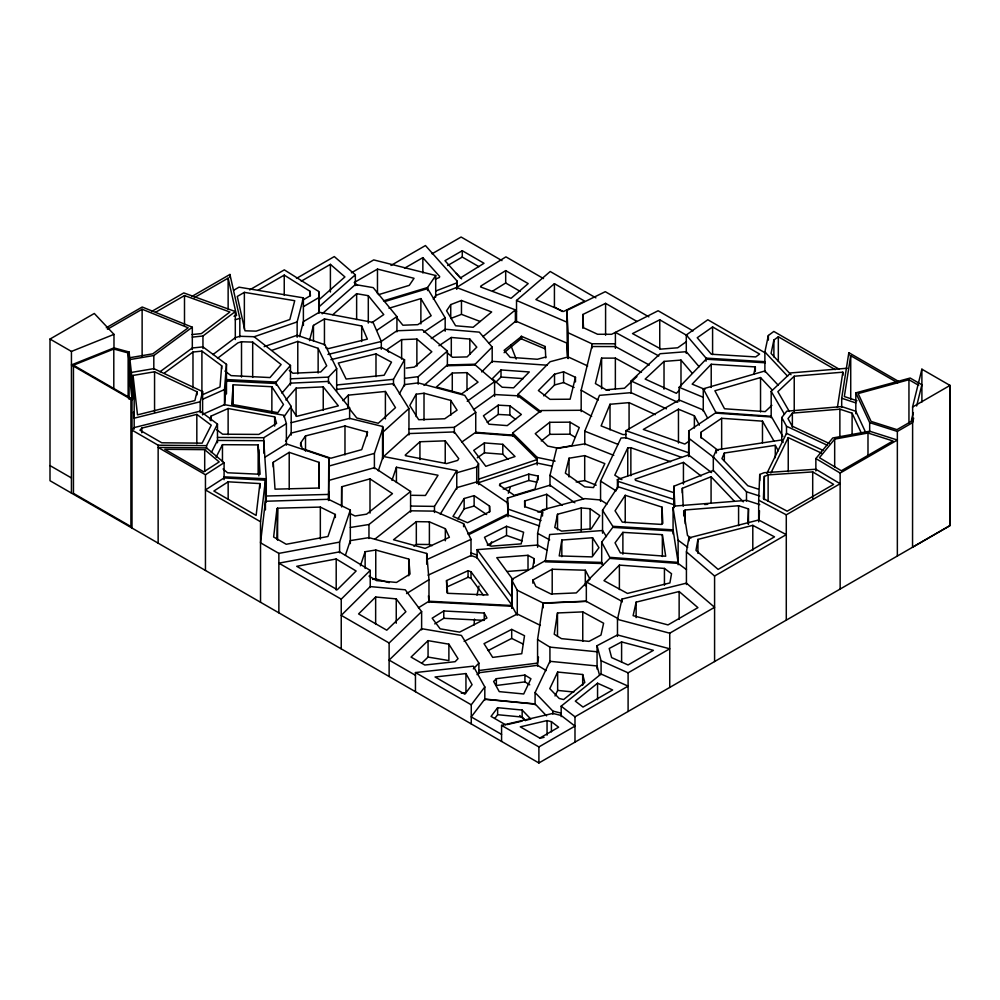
<?xml version="1.0" encoding="UTF-8"?>
<svg xmlns="http://www.w3.org/2000/svg" width="1000" height="1000" viewBox="0 0 1000 1000"><rect width="100%" height="100%" fill="white"/><g stroke="black" fill="none" stroke-linecap="round" stroke-linejoin="round"><path stroke-width="1.5" d="M319.15 462.4L318.925 488.038L275.012 489.162L273.238 462.3L289.212 452.362L319.15 462.4L319.15 488.438M328.488 500.55L328.8 458.1L286.388 443.875L265 457.175M328.638 500.087L328.8 480.412L374.4 467.7L410.588 491.475L410.588 512.15M341.525 506.312L341.688 486.763L370 478.875L392.475 493.638L366.625 514.15L355.05 515.988L349.637 513.325M688.6 456.613L688.75 430.925L716.263 412.413L771.188 416.287L782.875 436.488M774.05 441.175L762.475 421.163L721.65 418.288L701.213 432.05L701.087 437.362L718.088 450.425M747.862 523.7L748.475 508.913L738.587 505.737L685.238 509.963L683.725 511.188L683.725 515.8M758.675 500.2L759.737 474.462L764.15 472.7L815.863 469.237L840.15 483.725L786.287 514.825L758.675 500.2L758.675 521.888M759.112 519.75L759.488 510.662M764.338 476.413L763.413 498.587L787.2 511.188L833.625 484.387L812.7 471.9L768.125 474.888L764.338 476.413L764.338 499.65M474.05 625.013L474.5 619.062M164.662 372.85L192.975 352.038L201.912 351.112L221.675 365.75L220.012 386.962L201.612 395.138M224.5 405.125L224.5 389.55L226.475 364.325L202.95 346.9L192.312 347.987L160.012 371.737M224.613 404.762L226.475 381.012L276.225 383.512L291.188 406.438L291.188 435.1M233.212 384.787L231.688 404.387L277.863 412.663L283.488 404.525L271.863 386.725L233.212 384.787L233.212 404.762M259.887 483.575L256.125 515.438L213.863 491.037L228.162 481.812L259.887 483.575L259.887 488.212M260.525 521.737L265.425 480.213L224.088 477.912L205.45 489.938L260.525 521.737L260.525 602.25M277 508.438L273.625 536.987L286.238 544.263L327.962 536.5L335.337 514.475L320.337 507.088L277.587 508.188L277 538.925M537.575 666.1L537.575 639.562L543.125 603.225L586.337 601.362L617.875 618.525M538.5 657.038L537.575 663.1L478.888 670.525M557.487 612.962L554.237 634.225L561.462 638.65L589.038 641.375L600.975 635.087L603.612 623.225L582.762 611.888L557.487 612.962L557.487 636.225M837.425 407.337L842.837 372.175L794.225 376.225L777.862 391.662L789.375 411.575M841.7 407.525L841.7 398.237L848.838 352.688L898.162 381.163M897.688 382.8L850.725 355.7L844.338 396.55L857 400.737M532.625 568.55L534.237 558.675L528.013 555.3L496.763 557.663L513.05 579.85M561.825 540.05L559.225 555.925L592.087 556.9L598.962 547.7L592.575 537.725L561.825 540.05L561.825 556.638M686.425 584.513L686.425 551.862L688.9 537.875L758.675 519.987L786.287 534.625L714.587 576.013L714.587 661.538M697.925 539.412L695.975 550.4L718.125 569.4L774.513 536.85L752.8 525.337L697.925 539.412L697.925 553.4M537.612 547.263L537.612 533.337L542.5 509.85L584.825 498.625L600.562 499.975L607.038 504.038M557.525 514.263L554.775 527.438L561.538 531.112L591.213 528.862L599.875 515.638L590.1 508.713L581.275 507.962L557.525 514.263L557.525 529.738M753.787 374.212L755.325 366.912L711.213 364.25L692.163 384.137L704.963 389.438M764.887 371.987L764.887 351.95L768.363 335.475L773.825 331.45L839.375 369.3M835.25 369.637L778.325 336.775L773.888 340.05L771.062 353.438L791.012 374.738M476.987 595.188L479 586.087M617.475 619.362L621.987 599.087L686.425 583.15L714.587 607.3L669.737 633.2L617.475 619.362L617.475 636.413M636.125 602.15L633.112 615.675L668 624.913L697.925 607.638L679.137 591.512L636.125 602.15L636.125 617.638M196.988 391.775L194.9 400.562L137.5 414.862L133.062 375.425L154.562 371.788L196.988 391.775L196.988 394.875M200.2 412.625L200.2 401.737L202.6 391.625L153.812 368.638L130.538 372.575M210.05 420.112L210.987 416.15L228.125 408.525L274.662 416.863L276.575 423.387L258.85 434.412L222.625 434.2L216.488 429.588M575.462 377.3L570.112 399.212L550.013 399.338L538.387 390.562L554.525 374.212L563.575 371.8L575.462 377.3L575.462 381.925M581.175 411.6L581.175 390.175L591.838 346.525L615.4 346.587L649.3 365.025M641.462 372.337L615.363 358.137L601.613 358.113L595.4 383.562L606.1 389.787L624.5 388.225L636.938 376.575M538.212 476.075L535.013 489.087L514.375 495.337L499.45 485.2L500.35 483.65L528.8 474.125L538.212 476.075L538.212 479.9M550 486.262L550 475.337L556.6 448.525L584.775 443.85L613.763 455.363M569.025 458.225L565.363 473.137L584.725 486.838L593.475 487.587L604.837 463.625L584.7 455.625L569.025 458.225L569.025 476.95M950 385.425L921.875 369.188L912.55 407.05L950 385.425L950 525.625L538.9 762.975L50 480.712L50 339.05L94.3 313.475L113.975 334.375L113.975 348.387M913.363 412.6L911.188 421.45L896.975 429.65L871.087 421.413L858.15 393.575L908.95 379.725L918.688 385.337M913.662 418.125L912.55 422.663L897.35 431.438L869.675 422.625L855.825 392.863L910.163 378.038L921.875 384.8L916.65 406M297.137 337.262L297.137 321.912L303.387 297.85L239.013 287.175L233.825 290.175M299.488 336.662L303.387 321.625L319.262 312.25L373.1 322.45L381.312 341.463L381.312 349.237M309.5 340.662L313.463 325.4L324.45 318.925L361.688 325.975L367.375 339.125L328.4 348.612L325.65 347.675M456.562 289.113L457.15 281.125L425.45 245.55L390.962 265.462M339.588 542.1L350.325 510.037L328.488 499.3L265.425 501.262L260.525 542.8L278.863 553.387L339.588 542.1L339.588 552.775M345.438 555.175L350.325 540.6L368.963 537.638L426.712 553.475L428.975 579.663L428.975 602.475M360.412 565.8L365.125 551.725L375.763 550.025L408.738 559.075L410.037 574.025L396.488 582.438L376.488 580.6L368.988 576.075M508.325 493.188L510.262 487.425M374.4 468.612L374.4 453.387L383.15 427.575L382.55 426.463L349.625 418.363L291.188 433.088L285.562 441.225M378.288 470.812L383.15 456.463L456.763 470.613L456.763 489.137M391.962 480.387L396.425 467.25L438.038 475.25L425.438 495.475L411.938 495.288M490.688 544.6L491.675 541.763M584.775 444.725L584.775 431.175L599.513 395.35L631.075 392.663L666.425 408.8M655.362 414.637L629.075 402.638L610.013 404.263L601.1 425.9L623 434.6L625.962 434.425M713.312 470.938L713.312 456.987L716.375 449.837L781.75 439.963L783.112 442.463M778.263 450.775L775.288 445.337L724.325 453.038L721.938 458.6L747.812 485.75L758.138 489.062M511.737 608.138L512.137 579.212L545.188 560.75L601.7 562.425L603.162 565.175M532.85 580.05L535.85 586.512L550.988 594L576.3 592.913L590 579.1L585.3 570.212L552.2 569.237L532.85 580.05L532.85 583.162M600.562 501.362L600.562 481.1L621.013 438.025L625.925 437.725L681.45 457.3M670.625 461.737L630.862 447.713L627.75 447.9L614.8 475.175L621.912 479.637M535.087 704.8L535.087 692.55L549.925 661.312L597.062 665.975L599.475 674.975M557.65 672.05L549.775 688.637L559.188 698.462L563.625 699.562L584.812 682.487L582.688 674.525L557.65 672.05L557.65 690.425L555.025 695.962M766.862 473.413L786.513 433.338L822.938 450.325M770.837 473.088L788.238 437.6L821.45 453.088M206.537 445.662L217.475 424.087L200.2 411.138L134.175 427.587L132 430.112L158.15 445.213L206.537 445.662L206.537 448.762M211.325 452.562L217.475 440.425L263.75 440.7L266.275 478.75L266.275 502.15M216.125 457.175L222.463 444.688L258.15 444.9L260.1 474.263L227.562 472.775L223.05 468.963M393.488 385.4L393.488 379.325L404.525 359.75L381.312 347.388L330.9 359.663M399.375 393.738L404.525 384.6L418.188 382.9L464.725 395.375L475.737 412.35L475.737 433.25M416.15 394.212L409.812 405.462L418.7 419.712L444.775 418.762L457.075 410.163L450.75 400.412L424.012 393.237L416.15 394.212L416.15 416.613M476.712 483.387L476.712 467.038L478.575 463.837L454.325 431.925L408.95 433.575L382.55 457.537L383.15 458.65M434.475 512.487L434.475 506.388L456.763 470.613M440.25 514.163L456.763 487.663L476.712 481.912L507.475 502.8L508.038 513.812L467.762 533.9M464.15 498.512L452.987 516.425L467.562 522.7L489.812 511.6L489.525 506.087L474.125 495.637L464.15 498.512L464.15 508.9L457.863 518.975M602.537 533.188L602.537 510.288L617.975 486.725L673.838 504.688L673.988 507.775M625.225 495.3L615.05 510.812L622.288 522.112L661.5 524.412L662.825 523.325L662 507.125L625.225 495.3L625.225 522.775M427.6 290.575L427.6 287.5L435.712 275.525L373.713 259.913L351.375 272.812M433.288 299.137L435.712 295.538L456.562 287.5L515.388 309.875L515.388 322.212M450.737 304.6L446.575 310.763L455.6 325.775L473.15 327.275L491.675 311.975L461.463 300.475L450.737 304.6L450.737 318.488L461.463 314.35L480.163 321.475M283.95 416.9L291.188 406.438M300.625 442.987L305.512 435.925L344.975 425.975L367.625 432.2L361.712 449.637L330.913 458.212L302.275 448.612L300.625 442.987L300.625 446.037M601.7 542.163L613.525 526.35L673.075 529.837L678.125 562.362L609.738 557.337L601.7 542.163L601.7 563.987M622.888 532.362L615.05 542.837L620.375 552.9L665.7 556.237L662.35 534.675L622.888 532.362L622.888 554.188M471.262 723.925L471.262 704.8L484.812 686.963L473.325 666.162L415.45 672.562L415.45 691.7M524.925 720.45L530.812 719.075L522.163 710.05L497.638 707.688L491.037 716.388L505.812 724.912M494.812 718.425L497.638 714.7L497.638 707.688M781.75 440.95L781.75 417.525L786.775 411.188L841.7 406.6L855.825 411.275L865.9 432.925M861.55 433.537L852.1 413.2L839.875 409.175L792.362 413.125L788.012 418.612L792.138 426.15L829.375 443.525M815.863 470.938L815.863 458.562L832.75 437.975L869.675 431.225L897.35 440.025L840.15 473.05L840.15 589.05M834.675 439.113L819.438 457.688L841.35 470.763L892.975 440.962L867.987 433.013L834.675 439.113L834.675 466.962M276.225 385.125L276.225 382.05L290.475 365.425L254.112 336.725L239.825 336.287L235.3 337.65L212.9 354.6M281.925 393.125L290.475 383.15L328.462 381.425L349.625 407.962L349.625 418.825M285.9 399.988L296.087 388.113L323.237 386.887L338.363 405.85L296.588 416.375L290.837 407.562M130.912 398.375L132.975 395.988L128.138 352.95L113.8 349.025L73.45 365.2L73.45 493.363L130.912 526.538L130.912 398.375L73.45 365.2M132 399.888L134.175 397.362L129.088 352L113.975 347.875L71.438 364.925L132 399.888L132 528.05M141.788 428.1L139.975 430.2L161.775 442.788L202.113 443.162L211.238 425.175L196.825 414.387L141.788 428.1L141.788 432.762M679.163 401.225L679.163 387.3L706.062 359.212L765.25 362.8M679.638 389.9L676.363 393.312L645.163 379.075L664.025 361.413L680.987 360.087L692.212 373.225M473.325 668.875L478.888 663.125L461.4 635.413L421.625 628.688L389.125 660.088L415.45 675.288M477.025 674.65L478.888 672.738L537.575 665.312L546.225 670.612M496.35 678.688L493.638 681.488L499.237 691.625L523.713 693.975L530.938 678.763L524.925 675.075L496.35 678.688L496.35 685.487L524.925 681.875L529.738 684.825M290.475 378.825L328.462 377.1L336.675 368.625L324.975 344.762L297.137 335.275L264.15 346.65M342.975 400.675L348.338 395.15L385.4 391.463L395.487 407.638L378.263 423.275L356.775 417.987L347.575 406.45M518 397.388L518 394.3L550.125 361.725L568.162 356.925L587.663 365.95M543.763 395.887L554.525 384.988L563.575 382.575L574.138 387.463M431.25 338.562L445.175 329.237L479.325 332.15L492.188 347.05L474.338 365.05L447.375 365.763M481.688 371.925L492.188 361.337L547.075 365.2M501.012 369.95L492.3 378.738L502.175 387.225L513.6 387.837L529.288 371.95L501.012 369.95L501.012 377.05L495.562 382.537M586.337 601.838L586.337 581.962L609.738 558.387L678.125 563.413L686.5 569.663M619.388 565.112L603.975 580.65L627.463 593.425L669.9 582.925L671.525 573.713L664.438 568.425L619.388 565.112L619.388 589.562M341.238 599.163L370.225 570.388L339.588 551.862L278.863 563.15L341.238 599.163L341.238 648.85M375.65 597L358.587 613.925L386.763 630.2L405.887 611.725L396.25 598.888L375.65 597L375.65 624.4M389.125 643.012L421.625 611.613L405.25 589.8L370.225 586.587L341.238 615.363L389.125 643.012L389.125 676.5M428.062 640.65L411.05 657.087L424.825 665.037L455.125 661.688L458.038 658.675L448.888 644.175L428.062 640.65L428.062 657.075L421.675 663.238M771.188 417.675L771.188 391.362L790.713 372.938L847.212 368.237M771.875 405.337L765.2 411.625L724.525 408.762L714.9 390.763L760.537 377.562L772.225 390.037M631.075 393.3L631.075 380.962L660.15 353.725L686.287 351.688L699.137 366.737M382.55 432.475L408.95 408.512L393.488 383.713L336.675 389.363M419.938 441.75L405.238 455.1L405.562 455.725L446.575 463.6L457.688 460.4L458.738 458.625L445.225 440.838L419.938 441.75L419.938 459.588M319.675 299.163L344.913 276.925L330.4 264.363L301.25 281.188M318.738 307.062L355.337 274.8L334.288 256.575L296.462 278.412M322.175 313.812L355.337 284.575L373.225 287.638L396.925 316.625L396.925 331.85M332.775 314.725L356.637 293.688L368.3 295.688L383.762 314.587L371.812 322.725M404.525 378.363L418.188 376.662L447.375 351.062L422.388 329.787L396.925 330.763L380.625 341.863M424.025 385.425L447.375 364.95L474.338 364.225L494.588 381.613L494.588 396.413M452.275 373.038L436.362 387L461.737 393.812L478.038 382.125L466.987 372.638L452.275 373.038L452.275 390.8M516.525 322.212L516.525 300.438L550.225 271.512L595.887 297.875M554.425 283.663L535.9 299.575L563.538 311.488L584.7 301.137L554.425 283.663L554.425 306.975L562.325 311.537M482.925 336.675L515.388 309.875M488.938 343.237L515.388 321.4L516.525 321.4L566.8 343.075L567.712 357.925M545.763 357.863L545.212 346.538L521.587 336.35L504.1 350.337L510.15 357.337L537.375 359.263L545.85 357M504.1 352.7L521.05 338.713L545.212 348.9L545.212 346.538M673.075 534L673.075 507.663L675.088 506.025L746.5 500.363L759.737 504.613M561.175 716.612L561.175 706.175L601.087 674.013L628.1 686.125L574.987 716.8L574.987 742.15M597.562 683.213L575.312 701.137L583.013 707.062L612.612 689.963L597.562 683.213L597.562 699.613M350.325 527.475L368.963 524.513L410.588 491.475M374.913 539.125L410.588 510.8L434.475 511.138L463.6 523.675L471.012 539.362L471.012 556.013M416.325 521.65L393.537 539.738L425.138 548.4L449.387 537.288L445.337 528.7L429.387 521.838L416.325 521.65L416.325 544.35L413.925 546.25M512.638 436L512.638 432.987L541.15 410.538L581.175 410.275L591.663 416.375M549.7 422.3L535.25 433.675L547.7 446.062L557.525 448.1L571.812 445.737L579.275 427.575L569.987 422.163L549.7 422.3L549.7 434.338L541.263 440.975M192.312 337.113L202.95 336.012L235.3 311.537L183.8 292.913L151.6 311.5M217.488 358.325L237.975 342.825L241.513 341.763L252.688 342.1L281.137 364.562L269.988 377.562L231.062 375.613L224.938 371.062M129.088 359.712L153.812 355.525L192.312 327.212L142.213 307.013L106.275 327.762M467.212 401.25L494.588 381.613M473.438 409.725L494.588 394.55L518 395.812L539.925 412.388M498.263 405.163L483.438 415.788L488.913 424.212L507.225 425.613L521.362 414.475L509.875 405.788L498.263 405.163L498.263 414.438L487.15 422.4M686.287 353.4L686.287 334.975L707.825 319.762L765.738 353.2M686.438 341.625L677.7 347.788L661.038 349.1L632.525 333.587L659.75 319.812L687.475 335.812M712.588 326.925L697.237 337.75L711.325 354.237L755.7 356.925L759.6 354.062L712.588 326.925L712.588 354.562M408.95 428.975L454.325 427.325L475.737 412.35M461.887 441.987L475.737 432.3L512.638 435.112L537.2 459.55L478.575 479.188M484.4 442.925L473.725 450.387L485.812 466.312L515.05 456.512L502.8 444.325L484.4 442.925L484.4 452.825L477.287 457.812M376.863 330.288L396.925 316.625M406.188 368.1L414.375 367.088L431.825 351.763L416.875 339.038L401.637 339.613L387.388 349.325L388.625 352.175M689.638 440.8L684.8 444.05L643.35 429.438L678.462 409.2L694.375 415.8L699.375 425.15M423.65 332.225L445.175 317.812L427.6 288.587L384.975 301.488M438.938 345.75L451.3 337.475L469.825 339.062L476.8 347.137L467.113 356.9L452.488 357.287L446.85 352.488M205.45 474.75L224.088 462.725L206.537 447.887L158.15 447.438L205.45 474.75L205.45 570.45M217.475 437.438L263.75 437.713L286.388 423.625L283.95 415.3L224.5 404.65L202.6 414.375M457.15 287.137L505.925 256.863L543.513 278.562M505.688 270.613L480.9 286L480.6 286.95L511.075 298.312L528.2 283.612L505.688 270.613L505.688 283L492.638 291.1M406.562 593.575L428.975 579.663M418.425 607.788L428.975 601.237L511.737 605.487L516.562 614.412M443.775 610.975L432.175 618.175L440.175 628.837L459.625 632.125L486.938 618.038L484.237 613.05L443.775 610.975L443.775 618.3L434.75 623.9M302.488 300.325L310.413 295.65L310.012 291.3L284.237 275.113L258.163 290.163M303.387 306.688L319.262 297.325L318.738 291.5L284.312 269.875L249.675 289.875M107.425 329.263L142.125 309.225L188.188 327.8L152.787 353.825L130.05 357.675M155.688 312.2L184.5 295.575L229.9 312L201.388 333.587L192 334.55M191.713 296.537L229.925 274.462L239.825 318.363L239.825 336.975M194.312 297.65L228.137 278.125L236.562 315.462L233.988 316.225M244.363 292.362L237.262 296.462L245 330.8L256.175 331.138L289.837 319.525L294.725 300.7L244.363 292.362L244.363 329.188M378.638 294.637L409.263 285.363L414.05 278.3L377.475 269.088L354.212 282.512L357.6 285.45M404.538 268.212L422.85 257.638L439.688 276.537L439.375 277.525L435.225 279.125M432.05 253.8L461.1 237.025L501.975 260.625M462.275 250.725L444.975 260.7L460.35 277.975L484.025 263.275L462.275 250.725L462.275 257.062L478.9 266.663M447.638 265.512L462.275 257.062M597.062 645.7L601.087 660.713L628.1 672.825L669.737 648.787L617.475 634.95L597.062 645.7L597.062 669.038M501.575 725.387L538.9 746.938L574.987 726.112L561.175 715.487L552.825 713.413L501.575 725.387L501.575 741.425M912.638 547.15L949.875 525.638L949.875 385.438M625.925 438.35L625.925 430.662L679.15 400L703.263 409.988L707.588 418.1M621.6 641.938L609.2 648.475L611.638 657.6L628.062 664.963L653.388 650.35L621.6 641.938L621.6 662.038M464.125 641.4L517.263 613.987L540.4 625.413M511.7 629.388L484.025 643.662L492.688 657.387L521.763 653.713L524.513 635.712L511.7 629.388L511.7 638.413L488.175 650.55M469.162 534.45L508.038 515.05L539.625 526.013M506.525 526.3L484.5 537.288L488.175 545.075L491.188 546.15L521.188 543.875L523.612 532.225L506.525 526.3L506.525 535.45L487.25 545.062M567.438 355.825L566.8 310.512L605.288 291.688L648.875 316.863M582.737 328.2L582.737 314.538L605.588 303.35L636.975 321.463M426.712 559.675L471.012 539.362M428.088 575.163L471.012 555.487L477.1 557.663L512.137 605.388L511.737 606.25L428.975 602L428.45 595.825M446.525 580.588L468.062 570.712L471.025 571.775L488.05 594.963L447.638 593.312L446.525 580.588L447.025 592.812M446.525 587.15L468.062 577.288L471.025 578.337L483.562 595.425M202.6 399.288L224.5 389.55M224.088 476.838L266.275 478.75M50 339.05L71.438 351.425L113.975 334.375M673.838 507.05L673.838 486.262L713.312 470.4L743.288 501.85M682.312 492.887L682.312 488.312L711.075 476.75L734.212 501.012M435.712 291.025L456.562 282.987M617.413 488.888L617.413 479.6L688.6 454.95L711.538 472.587M701.112 476L683.438 462.4L635.1 479.137L635.487 480.325L673.413 492.525M254.112 336.763L297.137 321.912M272.038 350.288L297.787 341.4L318.137 348.338L326.7 365.8L320.688 371.987L292.913 373.25L289.288 370.387M478.575 482.713L537.2 463.075L552.125 466.175M503.2 489.075L528.8 480.5L536.875 482.175M383.512 300.837L427.6 287.5M389.012 308.238L420.875 298.6L431.175 315.712L417.825 324.65L402.9 325.225L396.425 317.3M507.475 504.125L507.475 498.075L550 485.188L574.875 502.788M524.65 507.013L524.65 500.975L546.7 494.288L562.35 505.363M537.875 512.075L545.225 509.85M235.3 319.725L239.825 318.363M703.263 411.213L703.263 388.812L764.887 370.975L778.325 385.325M456.763 472.788L476.712 467.038M464.15 508.9L474.125 506.025L486.637 514.525M328.8 466.1L374.4 453.387M291.188 422.688L349.625 407.962M200.2 401.737L134.175 418.188L133.5 412.137M327.938 354.462L381.312 341.463M375.988 353.888L338.288 363.062L346.112 379.038L384.125 375.25L391.512 362.15L375.988 353.888L375.988 376.675M507.287 724.575L521.987 721.137M547.05 720.588L520.3 726.838L539.788 738.088L558.625 727.212L551.413 721.675L547.05 720.588L547.05 735.163M539.625 738.35L544.075 737.312M336.2 558.975L296.725 566.312L337.275 589.725L356.125 571.013L336.2 558.975L336.2 590.025M576.15 482L584.7 480.588L596.213 485.163M372.725 579.412L375.763 578.925L389.25 582.625M465.95 673.562L435.05 676.988L464.85 694.188L472.075 684.675L465.95 673.562L465.95 692.7L461.312 693.213M336.675 384.975L393.488 379.325M704.65 504.538L707.712 504.3M477.1 558.4L477.1 549.65L537.612 545.062L546.975 550.15M507.188 571.462L528.013 569.888L528.013 555.3M511.737 580.062L517.263 590.25L543.125 603.038L586.337 601.175M328.488 494.425L266.275 496.025L265.462 483.837M549.7 434.338L569.987 434.2L575.3 437.3M515.388 311.375L516.525 311.375M566.8 310.512L568.162 332.775L591.838 343.75L615.4 343.8M606.2 390.262L609.25 390.262M204.7 449.663L164.775 449.3L203.8 471.838L219.188 461.912L204.7 449.663L204.7 471.275M410.588 506.062L434.475 506.388M416.325 544.35L429.387 544.525L432.05 545.675M601.7 563.513L545.188 561.838L549.663 534.525L602.537 530.525L606.462 536.65M226.475 379.562L276.225 382.05M443.775 618.3L484.237 620.375L484.237 613.05M498.263 414.438L509.875 415.062L515.625 419.4M673.075 530.95L613.525 527.45L602.537 510.288M686.287 334.975L706.062 358.125L765.25 361.7M501.012 377.05L523.337 378.625M771.188 416.987L716.263 413.125L703.263 388.812M475.737 432.938L512.638 435.763M484.4 452.825L502.8 454.237L507.912 459.312M484.812 699.3L535.087 704.125M497.638 714.7L522.163 717.062L525.037 720.075M537.575 639.562L549.925 647.125L597.062 651.787M557.65 690.425L573.85 692.025M428.062 657.075L448.888 660.588L448.888 644.175M512.638 432.987L537.2 457.425L555.112 461.138M535.087 692.55L552.825 711.062L561.175 713.138M713.312 456.987L746.5 491.8L759.737 496.05M617.413 479.6L617.975 481.35L673.838 499.312M841.7 398.237L855.825 402.912M542.812 512.888L524.938 506.675L524.65 500.975M507.475 498.075L508.038 509.087L541.062 520.55M506.525 535.45L522.188 540.887M625.925 430.662L688.75 452.812M471.012 552.913L477.1 555.075M584.775 431.175L618.112 444.425M679.163 387.3L703.263 397.287M516.525 300.438L566.8 322.125M631.075 380.962L677.738 402.275M781.75 417.525L786.513 426.238L827.15 445.188M511.7 638.413L523.225 644.1M537.612 533.337L549.663 539.875M658.8 355.962L615.4 332.362L615.4 348.35M586.337 581.962L621.987 601.362M693.05 330.925L658.125 310.75L611.6 334.3L597.6 334.263L583.538 327.75L582.737 314.538M505.688 283L520.25 291.413M415.45 672.562L471.262 704.8M50 465.588L71.438 477.962M501.575 734.4L471.262 716.912L484.812 699.087L535.087 703.913L546.562 715.888M581.175 390.175L598.212 400.087M815.863 458.562L840.15 473.05M600.562 481.1L616.112 490.875M550 475.337L583.587 499.1M690.95 538.062L687.513 535.5L683.725 511.188M673.075 507.663L678.125 540.2L687.7 547.337M518 394.3L541.15 411.788M688.6 438.075L713.95 457.575M561.175 706.175L574.987 716.8M686.425 551.862L714.587 576.013M519.7 715.525L525.513 720.612M456.337 273.35L461.587 278.825M764.887 351.95L787.613 376.225M477.1 549.65L512.137 597.375M771.188 391.362L784.438 414.263M510.712 344.988L516.188 359.087M129.088 372.825L131.975 398.525M682.312 488.312L683.225 506.238M673.838 486.262L674.85 506.262M921.875 369.188L921.912 402M912.638 406.938L912.55 547.25M908.95 379.725L908.95 423.325M897.35 431.438L897.35 556.025M869.675 422.625L869.675 431.975M867.987 433.013L867.987 456.213M855.825 392.863L855.825 413.738M852.1 413.2L852.1 435.062M850.725 355.7L850.725 399.038M848.838 352.688L848.838 355.775M842.837 372.175L842.925 375.312M839.875 409.175L839.875 437.275M812.7 471.9L812.7 498.237M794.225 376.225L794.225 411.825M792.362 413.125L792.362 427.188M788.238 437.6L788.238 471.662M786.513 426.238L786.513 434.05M786.287 514.825L786.287 620.15M778.325 336.775L778.325 361.425M775.288 445.337L775.288 457.738M773.888 340.05L773.888 357M768.363 335.475L768.363 340.1M768.125 474.888L768.125 501.213M764.15 495.825L764.15 499.062M762.475 421.163L762.475 442.788M760.537 377.562L760.537 411.925M759.737 474.462L759.737 480.662M755.325 366.912L755.325 371.562M752.8 525.337L752.8 550.225M748.475 508.913L748.475 524.25M746.5 491.8L746.5 501.1M738.587 505.737L738.587 525.688M724.325 453.038L724.325 460.788M721.65 418.288L721.65 449.175M716.375 449.837L716.375 452.938M711.213 364.25L711.213 387.45M711.075 476.75L711.075 502.738M706.062 358.125L706.062 361.2M701.213 432.05L701.213 438.225M694.375 415.8L694.375 428.088M688.9 537.875L688.9 540.988M688.75 430.925L688.75 455.887M685.238 509.963L685.238 523.775M683.438 462.4L683.438 484.075M680.987 360.087L680.987 386.287M679.137 591.512L679.137 619.4M678.462 409.2L678.462 443.013M678.125 540.2L678.125 564.75M669.737 633.2L669.737 687.438M664.438 568.425L664.438 585.237M664.025 361.413L664.025 389.15M662.35 534.675L662.35 556.5M662 507.125L662 523.913M659.75 319.812L659.75 349.175M630.862 447.713L630.862 475.763M629.075 402.638L629.075 429.738M628.1 672.825L628.1 711.475M627.75 447.9L627.75 475.95M621.987 599.087L621.987 602.188M617.975 481.35L617.975 487.537M615.363 358.137L615.363 388.75M610.013 404.263L610.013 429.85M605.588 303.35L605.588 335.238M601.613 358.113L601.613 388.713M601.087 660.713L601.087 674.625M592.575 537.725L592.575 555.812M591.838 343.75L591.838 348.3M590.1 508.713L590.1 528.837M585.3 570.212L585.3 585.812M584.7 455.625L584.7 480.588M582.762 611.888L582.762 641.338M582.688 674.525L582.688 685.238M581.275 507.962L581.275 531.188M569.987 422.163L569.987 434.2M568.162 332.775L568.162 358.587M563.575 371.8L563.575 382.575M554.525 374.212L554.525 384.988M552.825 711.062L552.825 714.125M552.2 569.237L552.2 594.188M551.413 721.675L551.413 731.875M549.925 647.125L549.925 662.638M546.7 494.288L546.7 509.4M543.125 603.038L543.125 607.875M542.5 509.85L542.5 516.038M538.9 746.938L538.9 762.975M537.2 457.425L537.2 464.95M534.237 558.675L534.237 563.05M528.8 474.125L528.8 480.5M524.925 675.075L524.925 681.875M522.163 710.05L522.163 717.062M521.587 336.35L521.587 338.7M521.05 336.35L521.05 338.713M517.263 590.25L517.263 615.212M512.137 579.212L512.137 608.013M509.875 405.788L509.875 415.062M508.038 509.087L508.038 516.775M502.8 444.325L502.8 454.237M500.35 483.65L500.35 486.2M492.188 347.05L492.188 362.325M489.525 506.087L489.525 512.025M484.812 686.963L484.812 700.212M478.888 663.125L478.888 673.575M478.575 463.837L478.575 484.637M474.125 495.637L474.125 506.025M471.025 571.775L471.025 578.337M469.825 339.062L469.825 354.338M468.062 570.712L468.062 577.288M466.987 372.638L466.987 390.4M463.6 523.675L463.6 526.7M461.463 300.475L461.463 314.35M457.15 281.125L457.15 288.8M454.325 427.325L454.325 433.288M451.3 337.475L451.3 355.812M450.75 400.412L450.75 415.337M447.375 351.062L447.375 366.1M445.175 317.812L445.175 331.238M445.225 440.838L445.225 463.125M445.337 528.7L445.337 540.8M435.712 275.525L435.712 297.162M429.387 521.838L429.387 544.525M426.712 553.475L426.712 564.212M424.012 393.237L424.012 420.112M422.85 257.638L422.85 272.975M421.625 611.613L421.625 629.888M420.875 298.6L420.875 323.95M418.188 376.662L418.188 384.188M416.875 339.038L416.875 366.112M408.95 408.512L408.95 434.95M408.738 559.075L408.738 575.8M404.525 359.75L404.525 385.887M401.637 339.613L401.637 359.162M396.425 467.25L396.425 482.488M396.25 598.888L396.25 623.237M385.4 391.463L385.4 418.913M383.15 427.575L383.15 458.025M382.55 426.463L382.55 458.438M377.475 269.088L377.475 293.738M375.763 550.025L375.763 578.925M370.225 570.388L370.225 587.475M370 478.875L370 513.112M368.963 524.513L368.963 538.525M368.3 295.688L368.3 323.075M367.225 431.45L367.225 436.012M365.125 551.725L365.125 568.45M361.688 325.975L361.688 341.525M356.637 293.688L356.637 319.562M355.337 274.8L355.337 285.575M350.325 510.037L350.325 543.638M348.338 395.15L348.338 407.35M344.975 425.975L344.975 454.9M341.688 486.763L341.688 507M336.675 368.625L336.675 391.05M335.337 514.475L335.337 517.525M330.4 264.363L330.4 292.05M328.8 458.1L328.8 481.325M328.8 491.788L328.8 499.588M328.462 377.1L328.462 383.275M324.45 318.925L324.45 345.35M323.237 386.887L323.237 410.163M320.337 507.088L320.337 539.1M319.262 297.325L319.262 312.75M318.738 291.5L318.738 313.212M318.137 348.338L318.137 373.05M313.463 325.4L313.463 340.95M310.012 291.3L310.012 295.925M305.512 435.925L305.512 451.138M303.387 297.85L303.387 325.462M297.787 341.4L297.787 373.837M296.087 388.113L296.087 416.037M290.475 365.425L290.475 385M289.212 452.362L289.212 489.125M286.388 423.625L286.388 445.163M284.237 275.113L284.237 295.15M278.863 553.387L278.863 612.837M277.587 508.188L277.587 540.2M274.662 416.863L274.662 426.087M273.238 462.3L273.238 466.9M271.863 386.725L271.863 412.85M265.425 479.125L265.425 509.913M263.75 437.713L263.75 453.088M258.85 449.787L258.85 475.925M258.15 444.9L258.15 474.15M252.688 342.1L252.688 377.413M241.513 341.763L241.513 377.075M235.3 311.537L235.3 339.562M229.925 274.462L229.925 277.562M228.137 278.125L228.137 309.137M228.125 408.525L228.125 434.675M228.162 481.812L228.162 498.837M226.475 364.325L226.475 393.913M224.088 462.725L224.088 479.7M222.463 444.688L222.463 461.625M221.675 365.75L221.675 368.875M217.475 424.087L217.475 442.738M210.987 416.15L210.987 420.763M202.95 336.012L202.95 348.475M202.6 391.625L202.6 414.95M201.912 351.112L201.912 393.162M196.825 414.387L196.825 443.925M192.975 352.038L192.975 387.85M192.312 327.212L192.312 349.575M184.5 295.575L184.5 325.163M158.15 445.213L158.15 543.15M154.562 371.788L154.562 412.238M153.812 355.525L153.812 369.425M142.125 309.225L142.125 357.1M134.175 397.362L134.175 429.075M133.062 375.425L133.062 380.087M129.088 352L129.088 399.263M128.138 352.95L128.138 397.725M113.8 349.025L113.8 389.175M71.438 351.425L71.438 493.088"/></g></svg>
